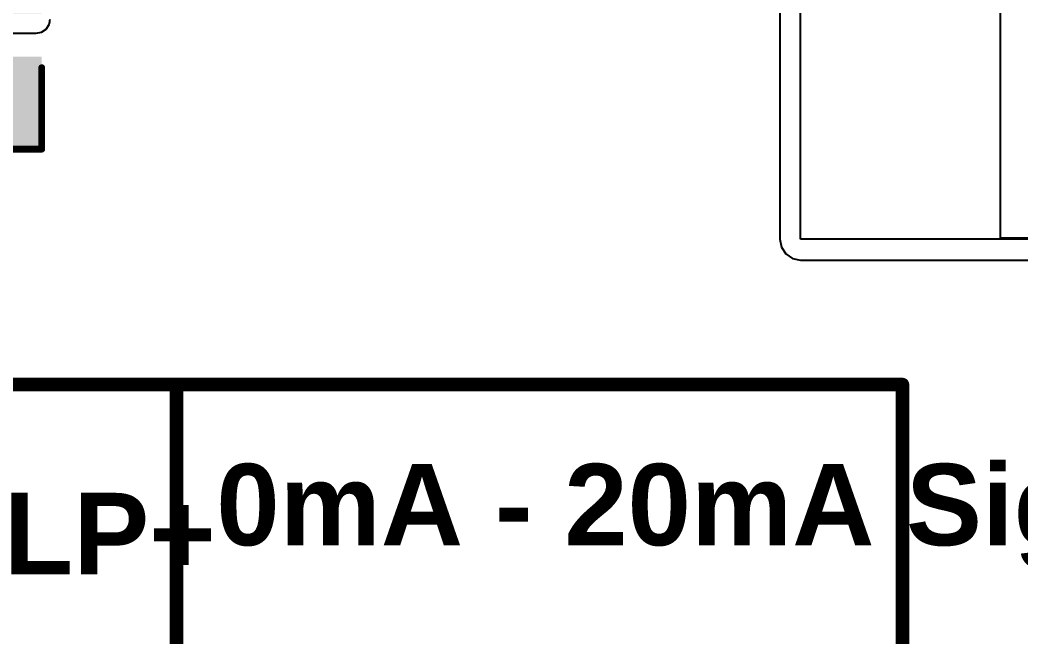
# Model space of a CAD drawing. Header units: inches. Extents: x -11 to 5379, y 0 to 5429.
# Drawn here: x 275.63 to 294.34, y 43.03 to 54.57 of the extents above; entities that cross this region are included whole.
import ezdxf

# ---------------------------------------------------------------- set-up
doc = ezdxf.new("R2010")
doc.units = ezdxf.units.IN
for name, color, linetype in [('GND', 16, 'Continuous'), ('PWR', 76, 'Continuous'), ('Top Layer', 1, 'Continuous'), ('Top Overlay', 2, 'Continuous'), ('Top Paste', 8, 'Continuous'), ('Top Solder', 216, 'Continuous')]:
    doc.layers.add(name, color=color, linetype=linetype)
doc.styles.add('Arial_Bold', font='', dxfattribs={"height": 0.2})
doc.styles.get('Arial_Bold').set_extended_font_data('Arial', bold=True)

# ---------------------------------------------------------------- blocks, each defined once
blk = doc.blocks.new('C___1206_704')
at = {"layer": 'Top Layer'}
for points in [[(-2.032, 0.889), (-0.508, 0.889), (-0.508, -0.889), (-2.032, -0.889)], [(0.508, 0.889), (2.032, 0.889), (2.032, -0.889), (0.508, -0.889)]]:
    blk.add_hatch(color=1, dxfattribs=at).paths.add_polyline_path(points)
at = {"layer": 'Top Paste'}
for points in [[(-2.032, 0.889), (-0.508, 0.889), (-0.508, -0.889), (-2.032, -0.889)], [(0.508, 0.889), (2.032, 0.889), (2.032, -0.889), (0.508, -0.889)]]:
    blk.add_hatch(color=8, dxfattribs=at).paths.add_polyline_path(points)
at = {"layer": 'Top Solder'}
for points in [[(-2.1336, 0.9906), (-0.4064, 0.9906), (-0.4064, -0.9906), (-2.1336, -0.9906)], [(0.4064, 0.9906), (2.1336, 0.9906), (2.1336, -0.9906), (0.4064, -0.9906)]]:
    blk.add_hatch(color=216, dxfattribs=at).paths.add_polyline_path(points)
at = {"layer": 'Top Overlay'}
for points in [[(-2.1336, 0.9906, 0.127, 0.127, 0), (-2.1336, -0.9906, 0.127, 0.127, 0)], [(-2.1336, 0.9906, 0.127, 0.127, 0), (-0.6096, 0.9906, 0.127, 0.127, 0)], [(0.6096, 0.9906, 0.127, 0.127, 0), (2.1336, 0.9906, 0.127, 0.127, 0)], [(2.1336, 0.9906, 0.127, 0.127, 0), (2.1336, -0.9906, 0.127, 0.127, 0)], [(-2.1336, -0.9906, 0.127, 0.127, 0), (-0.6096, -0.9906, 0.127, 0.127, 0)], [(0.6096, -0.9906, 0.127, 0.127, 0), (2.1336, -0.9906, 0.127, 0.127, 0)]]:
    blk.add_lwpolyline(points, format="xyseb", dxfattribs=at)
for points in [[(-2.16535, 0.9906, 0.0635, 0.0635, 1), (-2.10185, 0.9906, 0.0635, 0.0635, 1)], [(-2.16535, 0.9906, 0.0635, 0.0635, 1), (-2.10185, 0.9906, 0.0635, 0.0635, 1)], [(-0.64135, 0.9906, 0.0635, 0.0635, 1), (-0.57785, 0.9906, 0.0635, 0.0635, 1)], [(0.57785, 0.9906, 0.0635, 0.0635, 1), (0.64135, 0.9906, 0.0635, 0.0635, 1)], [(2.10185, 0.9906, 0.0635, 0.0635, 1), (2.16535, 0.9906, 0.0635, 0.0635, 1)], [(2.10185, 0.9906, 0.0635, 0.0635, 1), (2.16535, 0.9906, 0.0635, 0.0635, 1)], [(-2.16535, -0.9906, 0.0635, 0.0635, 1), (-2.10185, -0.9906, 0.0635, 0.0635, 1)], [(-2.16535, -0.9906, 0.0635, 0.0635, 1), (-2.10185, -0.9906, 0.0635, 0.0635, 1)], [(-0.64135, -0.9906, 0.0635, 0.0635, 1), (-0.57785, -0.9906, 0.0635, 0.0635, 1)], [(0.57785, -0.9906, 0.0635, 0.0635, 1), (0.64135, -0.9906, 0.0635, 0.0635, 1)], [(2.10185, -0.9906, 0.0635, 0.0635, 1), (2.16535, -0.9906, 0.0635, 0.0635, 1)], [(2.10185, -0.9906, 0.0635, 0.0635, 1), (2.16535, -0.9906, 0.0635, 0.0635, 1)]]:
    blk.add_lwpolyline(points, format="xyseb", close=True, dxfattribs=at)

msp = doc.modelspace()

# ---------------------------------------------------------------- linework, layer by layer
at = {"layer": 'GND'}
for p, q in [((290.22, 50.47), (290.22, 64.897)), ((289.832, 62.403), (289.832, 50.47)), ((289.832, 50.47), (289.862, 50.321)), ((314.528, 50.47), (290.22, 50.47)), ((289.862, 50.321), (289.946, 50.195)), ((289.946, 50.195), (290.072, 50.111)), ((290.072, 50.111), (290.22, 50.081)), ((290.22, 50.081), (314.528, 50.081))]:
    msp.add_line(p, q, dxfattribs=at)
at = {"layer": 'PWR'}
for p, q in [((293.954, 67.48), (293.954, 50.495)), ((293.954, 50.495), (316.455, 50.495))]:
    msp.add_line(p, q, dxfattribs=at)
at = {"layer": 'Top Layer'}
for p, q in [((276.116, 54.401), (276.172, 54.485)), ((276.172, 54.485), (276.184, 54.544)), ((276.184, 54.544), (276.187, 54.544)), ((276.187, 54.56), (276.192, 54.585)), ((276.187, 54.544), (276.187, 54.56)), ((265.098, 54.326), (275.933, 54.326)), ((275.933, 54.326), (276.032, 54.345)), ((276.032, 54.345), (276.116, 54.401))]:
    msp.add_line(p, q, dxfattribs=at)
at = {"layer": 'Top Overlay'}
for points in [[(274.599, 47.752, 0.254, 0.254, 0), (292.125, 47.752, 0.254, 0.254, 0)], [(278.556, 37.846, 0.254, 0.254, 0), (278.556, 47.752, 0.254, 0.254, 0)], [(292.125, 37.846, 0.254, 0.254, 0), (292.125, 47.752, 0.254, 0.254, 0)]]:
    msp.add_lwpolyline(points, format="xyseb", dxfattribs=at)
for points in [[(278.493, 47.752, 0.127, 0.127, 1), (278.62, 47.752, 0.127, 0.127, 1)], [(292.062, 47.752, 0.127, 0.127, 1), (292.189, 47.752, 0.127, 0.127, 1)], [(292.062, 47.752, 0.127, 0.127, 1), (292.189, 47.752, 0.127, 0.127, 1)]]:
    msp.add_lwpolyline(points, format="xyseb", close=True, dxfattribs=at)

# ---------------------------------------------------------------- block references
at = {"rotation": 90}
msp.add_blockref('C___1206_704', (275.044, 54.29), dxfattribs=at)

# ---------------------------------------------------------------- texts
at = {"layer": 'Top Overlay', "style": 'Arial_Bold'}
for s, p in [('0mA - 20mA Signal', (279.298, 44.745)), ('LP+', (275.323, 44.203))]:
    msp.add_text(s, height=1.524, rotation=360, dxfattribs=at).set_placement(p)

doc.saveas('drawing.dxf')
